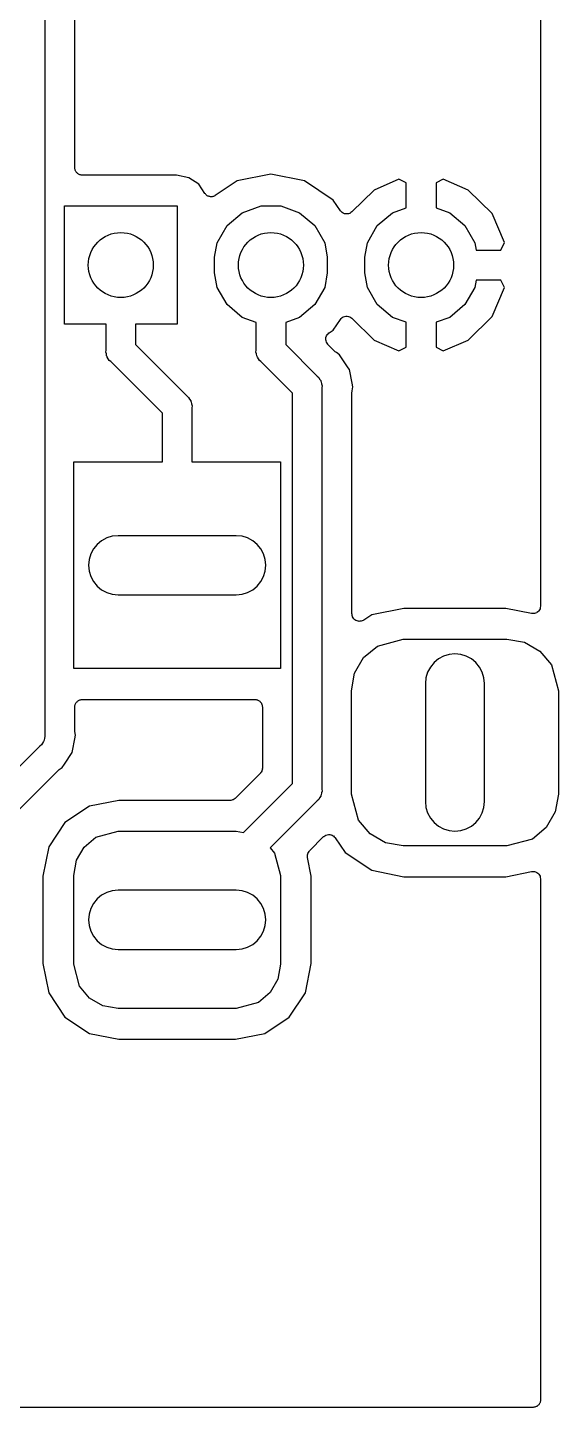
# Model space of a CAD drawing. Extents: x 137.1 to 186.2, y -96.2 to -47.4.
# Drawn here: x 177.18 to 186.16, y -96.23 to -72.88 of the extents above; entities that cross this region are included whole.
import ezdxf

# ---------------------------------------------------------------- set-up
doc = ezdxf.new("R2010")
doc.units = 0
doc.header["$MEASUREMENT"] = 0
doc.layers.add('BLACK', color=7, linetype='CONTINUOUS')

msp = doc.modelspace()

# ---------------------------------------------------------------- linework, layer by layer
at = {"layer": 'BLACK', "linetype": 'CONTINUOUS'}
for p, q in [((177.466, -68.2688), (177.466, -84.8422)), ((177.974, -75.2511), (177.974, -68.5318)), ((185.854, -69.8537), (185.853, -82.6699)), ((177.976, -75.262), (177.974, -75.2511)), ((177.976, -75.2731), (177.976, -75.262)), ((177.979, -75.2836), (177.976, -75.2731)), ((177.981, -75.2945), (177.979, -75.2836)), ((177.987, -75.3041), (177.981, -75.2945)), ((177.991, -75.3146), (177.987, -75.3041)), ((177.998, -75.3231), (177.991, -75.3146)), ((178.003, -75.3327), (177.998, -75.3231)), ((178.012, -75.3398), (178.003, -75.3327)), ((178.019, -75.3483), (178.012, -75.3398)), ((178.029, -75.3539), (178.019, -75.3483)), ((178.037, -75.361), (178.029, -75.3539)), ((178.048, -75.3648), (178.037, -75.361)), ((178.057, -75.3704), (178.048, -75.3648)), ((178.068, -75.3723), (178.057, -75.3704)), ((178.079, -75.3761), (178.068, -75.3723)), ((178.09, -75.3761), (178.079, -75.3761)), ((178.101, -75.3781), (178.09, -75.3761)), ((179.692, -75.3781), (178.101, -75.3781)), ((179.903, -75.42), (179.692, -75.3781)), ((181.292, -75.3619), (180.722, -75.4752)), ((181.862, -75.4752), (181.292, -75.3619)), ((180.071, -75.5323), (179.903, -75.42)), ((180.175, -75.6881), (180.071, -75.5323)), ((180.722, -75.4752), (180.351, -75.7232)), ((182.345, -75.798), (181.862, -75.4752)), ((183.037, -75.6297), (182.66, -75.9987)), ((183.456, -75.4477), (183.037, -75.6297)), ((183.578, -75.5073), (183.456, -75.4477)), ((183.578, -75.9298), (183.578, -75.5073)), ((184.208, -75.4477), (184.086, -75.5073)), ((184.086, -75.5073), (184.086, -75.9298)), ((184.627, -75.6297), (184.208, -75.4477)), ((185.034, -76.0285), (184.627, -75.6297)), ((180.183, -75.6962), (180.175, -75.6881)), ((180.189, -75.7054), (180.183, -75.6962)), ((180.198, -75.712), (180.189, -75.7054)), ((180.205, -75.72), (180.198, -75.712)), ((180.215, -75.7249), (180.205, -75.72)), ((180.224, -75.7315), (180.215, -75.7249)), ((180.235, -75.7346), (180.224, -75.7315)), ((180.245, -75.7395), (180.235, -75.7346)), ((180.256, -75.7407), (180.245, -75.7395)), ((180.267, -75.7438), (180.256, -75.7407)), ((180.278, -75.7431), (180.267, -75.7438)), ((180.289, -75.7443), (180.278, -75.7431)), ((180.3, -75.7417), (180.289, -75.7443)), ((180.311, -75.7409), (180.3, -75.7417)), ((180.321, -75.7365), (180.311, -75.7409)), ((180.332, -75.7338), (180.321, -75.7365)), ((180.341, -75.7277), (180.332, -75.7338)), ((180.351, -75.7232), (180.341, -75.7277)), ((182.466, -75.9785), (182.345, -75.798)), ((177.799, -77.8985), (177.799, -75.8985)), ((177.799, -75.8985), (179.704, -75.8985)), ((179.704, -75.8985), (179.704, -77.8985)), ((180.551, -76.2293), (180.808, -76.0134)), ((180.808, -76.0134), (181.124, -75.8985)), ((181.124, -75.8985), (181.46, -75.8985)), ((181.46, -75.8985), (181.776, -76.0134)), ((181.776, -76.0134), (182.033, -76.2293)), ((182.466, -75.979), (182.466, -75.9785)), ((182.466, -75.9797), (182.466, -75.979)), ((182.481, -75.995), (182.466, -75.9797)), ((182.496, -76.0104), (182.481, -75.995)), ((182.497, -76.0107), (182.496, -76.0104)), ((182.497, -76.0112), (182.497, -76.0107)), ((182.516, -76.0205), (182.497, -76.0112)), ((182.536, -76.0299), (182.516, -76.0205)), ((182.536, -76.03), (182.536, -76.0299)), ((182.537, -76.0303), (182.536, -76.03)), ((182.558, -76.0324), (182.537, -76.0303)), ((182.579, -76.0347), (182.558, -76.0324)), ((182.58, -76.0345), (182.579, -76.0347)), ((182.581, -76.0346), (182.58, -76.0345)), ((182.602, -76.0293), (182.581, -76.0346)), ((182.622, -76.0242), (182.602, -76.0293)), ((182.623, -76.0238), (182.622, -76.0242)), ((182.624, -76.0237), (182.623, -76.0238)), ((182.641, -76.0116), (182.624, -76.0237)), ((182.659, -75.9997), (182.641, -76.0116)), ((182.66, -75.9987), (182.659, -75.9991)), ((182.659, -75.9991), (182.659, -75.9997)), ((183.091, -76.2293), (183.348, -76.0134)), ((183.348, -76.0134), (183.578, -75.9298)), ((184.086, -75.9298), (184.316, -76.0134)), ((184.316, -76.0134), (184.573, -76.2293)), ((185.244, -76.5197), (185.034, -76.0285)), ((180.383, -76.5202), (180.551, -76.2293)), ((182.033, -76.2293), (182.201, -76.5202)), ((182.923, -76.5202), (183.091, -76.2293)), ((184.573, -76.2293), (184.741, -76.5202)), ((180.339, -76.7677), (180.383, -76.5202)), ((182.201, -76.5202), (182.244, -76.7677)), ((182.879, -76.7677), (182.923, -76.5202)), ((184.741, -76.5202), (184.763, -76.6445)), ((185.18, -76.6445), (185.244, -76.5197)), ((180.339, -77.0293), (180.339, -76.7677)), ((182.244, -76.7677), (182.244, -77.0293)), ((182.879, -77.0293), (182.879, -76.7677)), ((184.763, -76.6445), (185.18, -76.6445)), ((180.383, -77.2768), (180.339, -77.0293)), ((182.244, -77.0293), (182.201, -77.2768)), ((182.923, -77.2768), (182.879, -77.0293)), ((180.551, -77.5677), (180.383, -77.2768)), ((182.201, -77.2768), (182.033, -77.5677)), ((183.091, -77.5677), (182.923, -77.2768)), ((184.741, -77.2768), (184.573, -77.5677)), ((184.763, -77.1525), (184.741, -77.2768)), ((185.18, -77.1525), (184.763, -77.1525)), ((185.034, -77.7685), (185.244, -77.2773)), ((185.244, -77.2773), (185.18, -77.1525)), ((180.808, -77.7836), (180.551, -77.5677)), ((182.033, -77.5677), (181.776, -77.7836)), ((183.348, -77.7836), (183.091, -77.5677)), ((184.573, -77.5677), (184.316, -77.7836)), ((178.502, -77.8985), (177.799, -77.8985)), ((178.502, -78.3379), (178.502, -77.8985)), ((179.704, -77.8985), (179.002, -77.8985)), ((179.002, -77.8985), (179.002, -78.2452)), ((181.042, -77.8686), (180.808, -77.7836)), ((181.042, -78.3379), (181.042, -77.8686)), ((181.776, -77.7836), (181.542, -77.8686)), ((181.542, -77.8686), (181.542, -78.2452)), ((182.345, -77.999), (182.466, -77.8185)), ((182.466, -77.8173), (182.481, -77.802)), ((182.466, -77.818), (182.466, -77.8173)), ((182.466, -77.8185), (182.466, -77.818)), ((182.481, -77.802), (182.496, -77.7866)), ((182.496, -77.7866), (182.497, -77.7863)), ((182.497, -77.7858), (182.516, -77.7765)), ((182.497, -77.7863), (182.497, -77.7858)), ((182.516, -77.7765), (182.536, -77.7671)), ((182.536, -77.767), (182.537, -77.7667)), ((182.536, -77.7671), (182.536, -77.767)), ((182.537, -77.7667), (182.558, -77.7646)), ((182.558, -77.7646), (182.579, -77.7623)), ((182.579, -77.7623), (182.58, -77.7625)), ((182.58, -77.7625), (182.581, -77.7624)), ((182.581, -77.7624), (182.602, -77.7677)), ((182.602, -77.7677), (182.622, -77.7728)), ((182.622, -77.7728), (182.623, -77.7732)), ((182.623, -77.7732), (182.624, -77.7733)), ((182.624, -77.7733), (182.641, -77.7854)), ((182.641, -77.7854), (182.659, -77.7973)), ((182.659, -77.7973), (182.659, -77.7979)), ((182.659, -77.7979), (182.66, -77.7983)), ((182.66, -77.7983), (183.037, -78.1673)), ((183.578, -77.8672), (183.348, -77.7836)), ((183.578, -78.2897), (183.578, -77.8672)), ((184.316, -77.7836), (184.086, -77.8672)), ((184.086, -77.8672), (184.086, -78.2897)), ((184.627, -78.1673), (185.034, -77.7685)), ((182.219, -78.1594), (182.221, -78.1389)), ((182.219, -78.1608), (182.219, -78.1594)), ((182.219, -78.1622), (182.219, -78.1608)), ((182.225, -78.1822), (182.219, -78.1622)), ((182.221, -78.1389), (182.223, -78.1182)), ((182.223, -78.1182), (182.224, -78.117)), ((182.224, -78.1156), (182.233, -78.097)), ((182.224, -78.117), (182.224, -78.1156)), ((182.23, -78.2022), (182.225, -78.1822)), ((182.23, -78.2034), (182.23, -78.2022)), ((182.231, -78.2048), (182.23, -78.2034)), ((182.243, -78.2217), (182.231, -78.2048)), ((182.233, -78.097), (182.242, -78.0782)), ((182.242, -78.0782), (182.243, -78.0773)), ((182.243, -78.076), (182.258, -78.0617)), ((182.243, -78.0773), (182.243, -78.076)), ((182.258, -78.0617), (182.273, -78.0471)), ((182.273, -78.0471), (182.274, -78.0465)), ((182.274, -78.0465), (182.275, -78.0455)), ((182.275, -78.0455), (182.345, -77.999)), ((183.037, -78.1673), (183.456, -78.3493)), ((184.208, -78.3493), (184.627, -78.1673)), ((178.499, -78.3709), (178.502, -78.3379)), ((178.508, -78.403), (178.499, -78.3709)), ((178.513, -78.4356), (178.508, -78.403)), ((178.519, -78.4453), (178.513, -78.4356)), ((178.522, -78.4561), (178.519, -78.4453)), ((179.002, -78.2452), (179.874, -79.1173)), ((181.039, -78.3709), (181.042, -78.3379)), ((181.048, -78.403), (181.039, -78.3709)), ((181.053, -78.4356), (181.048, -78.403)), ((181.059, -78.4453), (181.053, -78.4356)), ((181.062, -78.4561), (181.059, -78.4453)), ((181.542, -78.2452), (182.074, -78.7777)), ((182.254, -78.2389), (182.243, -78.2217)), ((182.255, -78.2397), (182.254, -78.2389)), ((182.256, -78.2409), (182.255, -78.2397)), ((182.38, -78.3646), (182.256, -78.2409)), ((182.39, -78.3717), (182.38, -78.3646)), ((182.399, -78.3804), (182.39, -78.3717)), ((182.452, -78.4157), (182.399, -78.3804)), ((182.487, -78.4686), (182.452, -78.4157)), ((183.456, -78.3493), (183.578, -78.2897)), ((184.086, -78.2897), (184.208, -78.3493)), ((178.541, -78.4833), (178.522, -78.4561)), ((178.558, -78.512), (178.541, -78.4833)), ((178.583, -78.5333), (178.558, -78.512)), ((179.455, -79.4054), (178.583, -78.5333)), ((181.081, -78.4833), (181.062, -78.4561)), ((181.098, -78.512), (181.081, -78.4833)), ((181.123, -78.5333), (181.098, -78.512)), ((181.655, -79.0658), (181.123, -78.5333)), ((182.599, -78.6352), (182.487, -78.4686)), ((182.487, -78.4686), (182.487, -78.4686)), ((182.619, -78.6664), (182.599, -78.6352)), ((182.666, -78.8998), (182.619, -78.6664)), ((182.074, -78.7777), (182.1, -78.799)), ((182.1, -78.799), (182.116, -78.8277)), ((182.116, -78.8277), (182.135, -78.8549)), ((182.135, -78.8549), (182.138, -78.8657)), ((182.138, -78.8657), (182.144, -78.8754)), ((182.144, -78.8754), (182.15, -78.908)), ((182.15, -78.908), (182.158, -78.9401)), ((182.678, -78.9622), (182.666, -78.8998)), ((182.666, -78.8998), (182.666, -78.8998)), ((179.874, -79.1173), (179.899, -79.1386)), ((179.899, -79.1386), (179.916, -79.1673)), ((181.655, -85.6745), (181.655, -79.0658)), ((182.158, -78.9401), (182.155, -78.9731)), ((182.155, -78.9731), (182.155, -85.7672)), ((182.663, -79.0494), (182.666, -79.0371)), ((182.663, -82.8018), (182.663, -79.0494)), ((182.666, -79.0246), (182.678, -78.9622)), ((182.666, -79.0371), (182.666, -79.0246)), ((179.916, -79.1673), (179.935, -79.1945)), ((179.935, -79.1945), (179.938, -79.2053)), ((179.938, -79.2053), (179.944, -79.215)), ((179.944, -79.215), (179.949, -79.2476)), ((179.949, -79.2476), (179.958, -79.2797)), ((179.958, -79.2797), (179.955, -79.3127)), ((179.955, -79.3127), (179.955, -80.2285)), ((179.455, -80.2285), (179.455, -79.4054)), ((177.955, -83.7285), (177.955, -80.2285)), ((177.955, -80.2285), (179.455, -80.2285)), ((179.955, -80.2285), (181.455, -80.2285)), ((181.455, -80.2285), (181.455, -83.7285)), ((178.705, -81.4785), (178.607, -81.4881)), ((180.705, -81.4785), (178.705, -81.4785)), ((180.803, -81.4881), (180.705, -81.4785)), ((178.289, -81.7007), (178.243, -81.7872)), ((178.351, -81.6249), (178.289, -81.7007)), ((178.427, -81.5628), (178.351, -81.6249)), ((178.514, -81.5166), (178.427, -81.5628)), ((178.607, -81.4881), (178.514, -81.5166)), ((180.896, -81.5166), (180.803, -81.4881)), ((180.983, -81.5628), (180.896, -81.5166)), ((181.059, -81.6249), (180.983, -81.5628)), ((181.121, -81.7007), (181.059, -81.6249)), ((181.167, -81.7872), (181.121, -81.7007)), ((178.215, -81.881), (178.205, -81.9785)), ((178.243, -81.7872), (178.215, -81.881)), ((181.195, -81.881), (181.167, -81.7872)), ((181.205, -81.9785), (181.195, -81.881)), ((178.205, -81.9785), (178.215, -82.076)), ((178.215, -82.076), (178.243, -82.1698)), ((178.243, -82.1698), (178.289, -82.2563)), ((181.121, -82.2563), (181.167, -82.1698)), ((181.167, -82.1698), (181.195, -82.076)), ((181.195, -82.076), (181.205, -81.9785)), ((178.289, -82.2563), (178.351, -82.3321)), ((178.351, -82.3321), (178.427, -82.3942)), ((178.427, -82.3942), (178.514, -82.4404)), ((180.896, -82.4404), (180.983, -82.3942)), ((180.983, -82.3942), (181.059, -82.3321)), ((181.059, -82.3321), (181.121, -82.2563)), ((178.514, -82.4404), (178.607, -82.4689)), ((178.607, -82.4689), (178.705, -82.4785)), ((178.705, -82.4785), (180.705, -82.4785)), ((180.705, -82.4785), (180.803, -82.4689)), ((180.803, -82.4689), (180.896, -82.4404)), ((182.664, -82.806), (182.663, -82.8018)), ((182.664, -82.8101), (182.664, -82.806)), ((182.668, -82.8276), (182.664, -82.8101)), ((182.671, -82.8453), (182.668, -82.8276)), ((182.673, -82.8489), (182.671, -82.8453)), ((182.674, -82.853), (182.673, -82.8489)), ((182.684, -82.8679), (182.674, -82.853)), ((182.693, -82.8835), (182.684, -82.8679)), ((182.696, -82.8862), (182.693, -82.8835)), ((182.699, -82.8897), (182.696, -82.8862)), ((182.997, -82.8166), (182.861, -82.9074)), ((183.543, -82.7081), (182.997, -82.8166)), ((185.267, -82.7081), (183.543, -82.7081)), ((185.702, -82.7944), (185.267, -82.7081)), ((185.703, -82.7945), (185.702, -82.7944)), ((185.704, -82.7949), (185.703, -82.7945)), ((185.725, -82.7949), (185.704, -82.7949)), ((185.746, -82.7954), (185.725, -82.7949)), ((185.747, -82.7949), (185.746, -82.7954)), ((185.749, -82.7949), (185.747, -82.7949)), ((185.768, -82.7879), (185.749, -82.7949)), ((185.788, -82.7812), (185.768, -82.7879)), ((185.789, -82.7803), (185.788, -82.7812)), ((185.79, -82.7799), (185.789, -82.7803)), ((185.806, -82.7666), (185.79, -82.7799)), ((185.822, -82.7536), (185.806, -82.7666)), ((185.823, -82.7524), (185.822, -82.7536)), ((185.824, -82.7515), (185.823, -82.7524)), ((185.834, -82.7336), (185.824, -82.7515)), ((185.845, -82.7159), (185.834, -82.7336)), ((185.846, -82.7133), (185.845, -82.7145)), ((185.845, -82.7145), (185.845, -82.7159)), ((185.849, -82.6929), (185.846, -82.7133)), ((185.853, -82.6726), (185.849, -82.6929)), ((185.853, -82.6699), (185.853, -82.6713)), ((185.853, -82.6713), (185.853, -82.6726)), ((182.713, -82.9003), (182.699, -82.8897)), ((182.727, -82.9118), (182.713, -82.9003)), ((182.731, -82.9133), (182.727, -82.9118)), ((182.734, -82.9157), (182.731, -82.9133)), ((182.751, -82.9208), (182.734, -82.9157)), ((182.768, -82.9269), (182.751, -82.9208)), ((182.773, -82.9269), (182.768, -82.9269)), ((182.777, -82.9281), (182.773, -82.9269)), ((182.794, -82.9269), (182.777, -82.9281)), ((182.812, -82.9269), (182.794, -82.9269)), ((182.816, -82.9255), (182.812, -82.9269)), ((182.821, -82.9252), (182.816, -82.9255)), ((182.837, -82.918), (182.821, -82.9252)), ((182.854, -82.9118), (182.837, -82.918)), ((182.857, -82.9091), (182.854, -82.9118)), ((182.861, -82.9074), (182.857, -82.9091)), ((182.86, -83.5411), (183.093, -83.3457)), ((183.093, -83.3457), (183.53, -83.2285)), ((183.53, -83.2285), (185.28, -83.2285)), ((185.28, -83.2285), (185.579, -83.2813)), ((185.579, -83.2813), (185.842, -83.4332)), ((182.708, -83.8042), (182.86, -83.5411)), ((184.127, -83.5628), (184.051, -83.6249)), ((184.214, -83.5166), (184.127, -83.5628)), ((184.307, -83.4881), (184.214, -83.5166)), ((184.405, -83.4785), (184.307, -83.4881)), ((184.503, -83.4881), (184.405, -83.4785)), ((184.596, -83.5166), (184.503, -83.4881)), ((184.683, -83.5628), (184.596, -83.5166)), ((184.759, -83.6249), (184.683, -83.5628)), ((185.842, -83.4332), (186.038, -83.666)), ((181.455, -83.7285), (177.955, -83.7285)), ((182.655, -84.1035), (182.708, -83.8042)), ((183.943, -83.7872), (183.915, -83.881)), ((183.989, -83.7007), (183.943, -83.7872)), ((184.051, -83.6249), (183.989, -83.7007)), ((184.821, -83.7007), (184.759, -83.6249)), ((184.867, -83.7872), (184.821, -83.7007)), ((184.895, -83.881), (184.867, -83.7872)), ((186.038, -83.666), (186.155, -84.1035)), ((183.915, -83.881), (183.905, -83.9785)), ((183.905, -83.9785), (183.905, -85.9785)), ((184.905, -83.9785), (184.895, -83.881)), ((184.905, -85.9785), (184.905, -83.9785)), ((178.003, -84.2943), (178.012, -84.2872)), ((178.012, -84.2872), (178.019, -84.2787)), ((178.019, -84.2787), (178.029, -84.2731)), ((178.029, -84.2731), (178.037, -84.266)), ((178.037, -84.266), (178.048, -84.2622)), ((178.048, -84.2622), (178.057, -84.2566)), ((178.057, -84.2566), (178.068, -84.2547)), ((178.068, -84.2547), (178.079, -84.2509)), ((178.079, -84.2509), (178.09, -84.2509)), ((178.09, -84.2509), (178.101, -84.2489)), ((178.101, -84.2489), (181.02, -84.2489)), ((181.02, -84.2489), (181.031, -84.2509)), ((181.031, -84.2509), (181.042, -84.2509)), ((181.042, -84.2509), (181.053, -84.2547)), ((181.053, -84.2547), (181.064, -84.2566)), ((181.064, -84.2566), (181.073, -84.2622)), ((181.073, -84.2622), (181.084, -84.266)), ((181.084, -84.266), (181.092, -84.2731)), ((181.092, -84.2731), (181.102, -84.2787)), ((181.102, -84.2787), (181.109, -84.2872)), ((181.109, -84.2872), (181.118, -84.2943)), ((182.655, -85.8535), (182.655, -84.1035)), ((186.155, -84.1035), (186.155, -85.8535)), ((177.974, -84.3759), (177.976, -84.365)), ((177.974, -84.7659), (177.974, -84.3759)), ((177.976, -84.3539), (177.979, -84.3434)), ((177.976, -84.365), (177.976, -84.3539)), ((177.979, -84.3434), (177.981, -84.3325)), ((177.981, -84.3325), (177.987, -84.3229)), ((177.987, -84.3229), (177.991, -84.3124)), ((177.991, -84.3124), (177.998, -84.3039)), ((177.998, -84.3039), (178.003, -84.2943)), ((181.118, -84.2943), (181.123, -84.3039)), ((181.123, -84.3039), (181.13, -84.3124)), ((181.13, -84.3124), (181.134, -84.3229)), ((181.134, -84.3229), (181.14, -84.3325)), ((181.14, -84.3325), (181.142, -84.3434)), ((181.142, -84.3434), (181.145, -84.3539)), ((181.145, -84.3539), (181.145, -84.365)), ((181.145, -84.365), (181.147, -84.3759)), ((181.147, -84.3759), (181.147, -85.4115)), ((177.427, -84.9876), (177.41, -85.0163)), ((177.446, -84.9604), (177.427, -84.9876)), ((177.449, -84.9496), (177.446, -84.9604)), ((177.454, -84.9399), (177.449, -84.9496)), ((177.46, -84.9073), (177.454, -84.9399)), ((177.468, -84.8752), (177.46, -84.9073)), ((177.466, -84.8422), (177.468, -84.8752)), ((177.935, -85.1206), (177.976, -84.9155)), ((177.976, -84.7782), (177.974, -84.7659)), ((177.976, -84.7907), (177.976, -84.7782)), ((177.988, -84.8531), (177.976, -84.7907)), ((177.976, -84.9155), (177.988, -84.8531)), ((177.976, -84.9155), (177.976, -84.9155)), ((177.385, -85.0376), (171.321, -91.1011)), ((177.41, -85.0163), (177.385, -85.0376)), ((177.799, -85.3443), (177.93, -85.1489)), ((177.93, -85.1489), (177.935, -85.1206)), ((177.935, -85.1206), (177.935, -85.1206)), ((171.777, -91.3634), (177.69, -85.4507)), ((177.69, -85.4507), (177.7, -85.4436)), ((177.7, -85.4436), (177.709, -85.4349)), ((177.709, -85.4349), (177.762, -85.3996)), ((177.762, -85.3996), (177.799, -85.3443)), ((181.14, -85.455), (181.137, -85.4598)), ((181.143, -85.4386), (181.14, -85.455)), ((181.147, -85.4226), (181.143, -85.4386)), ((181.147, -85.4115), (181.146, -85.417)), ((181.146, -85.417), (181.147, -85.4226)), ((181.11, -85.5013), (180.691, -85.9209)), ((180.829, -86.5005), (181.655, -85.6745)), ((181.113, -85.4967), (181.11, -85.5013)), ((181.118, -85.4932), (181.113, -85.4967)), ((181.126, -85.4788), (181.118, -85.4932)), ((181.136, -85.4652), (181.126, -85.4788)), ((181.137, -85.4598), (181.136, -85.4652)), ((180.686, -85.9241), (180.682, -85.9283)), ((180.691, -85.9209), (180.686, -85.9241)), ((182.116, -85.9126), (182.1, -85.9413)), ((182.135, -85.8854), (182.116, -85.9126)), ((182.138, -85.8746), (182.135, -85.8854)), ((182.144, -85.8649), (182.138, -85.8746)), ((182.15, -85.8323), (182.144, -85.8649)), ((182.158, -85.8002), (182.15, -85.8323)), ((182.155, -85.7672), (182.158, -85.8002)), ((182.772, -86.291), (182.655, -85.8535)), ((186.155, -85.8535), (186.102, -86.1528)), ((178.22, -86.0571), (177.808, -86.3319)), ((178.718, -85.9581), (178.22, -86.0571)), ((180.601, -85.9581), (178.718, -85.9581)), ((180.606, -85.9571), (180.601, -85.9581)), ((180.612, -85.9576), (180.606, -85.9571)), ((180.628, -85.9533), (180.612, -85.9576)), ((180.644, -85.9504), (180.628, -85.9533)), ((180.649, -85.9476), (180.644, -85.9504)), ((180.655, -85.9462), (180.649, -85.9476)), ((180.668, -85.9366), (180.655, -85.9462)), ((180.682, -85.9283), (180.668, -85.9366)), ((182.074, -85.9626), (181.277, -86.7605)), ((182.1, -85.9413), (182.074, -85.9626)), ((183.905, -85.9785), (183.915, -86.076)), ((183.915, -86.076), (183.943, -86.1698)), ((184.867, -86.1698), (184.895, -86.076)), ((184.895, -86.076), (184.905, -85.9785)), ((186.102, -86.1528), (185.95, -86.4159)), ((177.808, -86.3319), (177.534, -86.7433)), ((182.968, -86.5238), (182.772, -86.291)), ((183.943, -86.1698), (183.989, -86.2563)), ((183.989, -86.2563), (184.051, -86.3321)), ((184.051, -86.3321), (184.127, -86.3942)), ((184.683, -86.3942), (184.759, -86.3321)), ((184.759, -86.3321), (184.821, -86.2563)), ((184.821, -86.2563), (184.867, -86.1698)), ((178.13, -86.7464), (178.33, -86.579)), ((178.33, -86.579), (178.705, -86.4785)), ((178.705, -86.4785), (180.705, -86.4785)), ((180.705, -86.4785), (180.829, -86.5005)), ((181.947, -86.8085), (182.184, -86.5714)), ((182.184, -86.5714), (182.185, -86.5706)), ((182.185, -86.5706), (182.186, -86.5695)), ((182.186, -86.5695), (182.203, -86.558)), ((182.203, -86.558), (182.22, -86.5461)), ((182.22, -86.5461), (182.222, -86.5458)), ((182.222, -86.5458), (182.223, -86.545)), ((182.223, -86.545), (182.243, -86.5401)), ((182.243, -86.5401), (182.263, -86.5347)), ((182.263, -86.5347), (182.264, -86.5348)), ((182.264, -86.5348), (182.266, -86.5345)), ((182.266, -86.5345), (182.286, -86.5367)), ((182.286, -86.5367), (182.307, -86.5385)), ((182.307, -86.5385), (182.308, -86.5391)), ((182.308, -86.5391), (182.309, -86.5393)), ((182.309, -86.5393), (182.328, -86.5484)), ((182.328, -86.5484), (182.347, -86.5572)), ((182.347, -86.5572), (182.348, -86.5582)), ((182.348, -86.5582), (182.349, -86.5588)), ((182.349, -86.5588), (182.363, -86.5737)), ((182.363, -86.5737), (182.378, -86.5884)), ((182.378, -86.5884), (182.378, -86.5896)), ((182.378, -86.5896), (182.379, -86.5907)), ((182.379, -86.5907), (182.545, -86.8385)), ((183.231, -86.6757), (182.968, -86.5238)), ((184.127, -86.3942), (184.214, -86.4404)), ((184.214, -86.4404), (184.307, -86.4689)), ((184.307, -86.4689), (184.405, -86.4785)), ((184.405, -86.4785), (184.503, -86.4689)), ((184.503, -86.4689), (184.596, -86.4404)), ((184.596, -86.4404), (184.683, -86.3942)), ((185.718, -86.6113), (185.28, -86.7285)), ((185.95, -86.4159), (185.718, -86.6113)), ((177.534, -86.7433), (177.435, -87.241)), ((178, -86.972), (178.13, -86.7464)), ((181.277, -86.7605), (181.355, -86.8535)), ((181.355, -86.8535), (181.455, -87.2285)), ((181.917, -86.862), (181.922, -86.8446)), ((181.922, -86.8446), (181.924, -86.8412)), ((181.924, -86.8412), (181.925, -86.8372)), ((181.925, -86.8372), (181.937, -86.8232)), ((181.937, -86.8232), (181.947, -86.8085)), ((182.545, -86.8385), (182.997, -87.1404)), ((183.53, -86.7285), (183.231, -86.6757)), ((185.28, -86.7285), (183.53, -86.7285)), ((177.955, -87.2285), (178, -86.972)), ((181.91, -86.8872), (181.911, -86.8832)), ((181.912, -86.9051), (181.91, -86.8872)), ((181.911, -86.879), (181.917, -86.862)), ((181.911, -86.8832), (181.911, -86.879)), ((181.912, -86.9231), (181.912, -86.9051)), ((181.975, -87.241), (181.912, -86.9231)), ((177.435, -87.241), (177.435, -88.716)), ((177.955, -88.7285), (177.955, -87.2285)), ((181.455, -87.2285), (181.455, -88.7285)), ((181.975, -88.716), (181.975, -87.241)), ((182.997, -87.1404), (183.543, -87.2489)), ((183.543, -87.2489), (185.267, -87.2489)), ((185.267, -87.2489), (185.702, -87.1626)), ((185.702, -87.1626), (185.703, -87.1625)), ((185.703, -87.1625), (185.704, -87.1621)), ((185.704, -87.1621), (185.725, -87.1621)), ((185.725, -87.1621), (185.746, -87.1616)), ((185.746, -87.1616), (185.747, -87.1621)), ((185.747, -87.1621), (185.749, -87.1621)), ((185.749, -87.1621), (185.768, -87.1691)), ((185.768, -87.1691), (185.788, -87.1758)), ((185.788, -87.1758), (185.789, -87.1767)), ((185.789, -87.1767), (185.79, -87.1771)), ((185.79, -87.1771), (185.806, -87.1904)), ((185.806, -87.1904), (185.822, -87.2034)), ((185.822, -87.2034), (185.823, -87.2046)), ((185.823, -87.2046), (185.824, -87.2055)), ((185.824, -87.2055), (185.834, -87.2234)), ((185.834, -87.2234), (185.845, -87.2411)), ((185.845, -87.2411), (185.845, -87.2425)), ((185.845, -87.2425), (185.846, -87.2437)), ((185.846, -87.2437), (185.849, -87.2641)), ((185.849, -87.2641), (185.853, -87.2844)), ((185.853, -87.2844), (185.853, -87.2857)), ((185.853, -87.2857), (185.853, -87.2871)), ((185.853, -87.2871), (185.853, -96.1025)), ((178.514, -87.5166), (178.427, -87.5628)), ((178.607, -87.4881), (178.514, -87.5166)), ((178.705, -87.4785), (178.607, -87.4881)), ((180.705, -87.4785), (178.705, -87.4785)), ((180.803, -87.4881), (180.705, -87.4785)), ((180.896, -87.5166), (180.803, -87.4881)), ((180.983, -87.5628), (180.896, -87.5166)), ((178.243, -87.7872), (178.215, -87.881)), ((178.289, -87.7007), (178.243, -87.7872)), ((178.351, -87.6249), (178.289, -87.7007)), ((178.427, -87.5628), (178.351, -87.6249)), ((181.059, -87.6249), (180.983, -87.5628)), ((181.121, -87.7007), (181.059, -87.6249)), ((181.167, -87.7872), (181.121, -87.7007)), ((181.195, -87.881), (181.167, -87.7872)), ((178.215, -87.881), (178.205, -87.9785)), ((178.205, -87.9785), (178.215, -88.076)), ((181.205, -87.9785), (181.195, -87.881)), ((181.195, -88.076), (181.205, -87.9785)), ((178.215, -88.076), (178.243, -88.1698)), ((178.243, -88.1698), (178.289, -88.2563)), ((178.289, -88.2563), (178.351, -88.3321)), ((181.059, -88.3321), (181.121, -88.2563)), ((181.121, -88.2563), (181.167, -88.1698)), ((181.167, -88.1698), (181.195, -88.076)), ((178.351, -88.3321), (178.427, -88.3942)), ((178.427, -88.3942), (178.514, -88.4404)), ((178.514, -88.4404), (178.607, -88.4689)), ((178.607, -88.4689), (178.705, -88.4785)), ((178.705, -88.4785), (180.705, -88.4785)), ((180.705, -88.4785), (180.803, -88.4689)), ((180.803, -88.4689), (180.896, -88.4404)), ((180.896, -88.4404), (180.983, -88.3942)), ((180.983, -88.3942), (181.059, -88.3321)), ((177.435, -88.716), (177.534, -89.2137)), ((181.876, -89.2137), (181.975, -88.716)), ((178.055, -89.1035), (177.955, -88.7285)), ((181.455, -88.7285), (181.41, -88.985)), ((178.223, -89.303), (178.055, -89.1035)), ((181.41, -88.985), (181.28, -89.2106)), ((177.534, -89.2137), (177.808, -89.6251)), ((178.448, -89.4333), (178.223, -89.303)), ((181.08, -89.378), (180.705, -89.4785)), ((181.28, -89.2106), (181.08, -89.378)), ((181.602, -89.6251), (181.876, -89.2137)), ((177.808, -89.6251), (178.22, -89.8999)), ((178.705, -89.4785), (178.448, -89.4333)), ((180.705, -89.4785), (178.705, -89.4785)), ((181.19, -89.8999), (181.602, -89.6251)), ((178.22, -89.8999), (178.718, -89.9989)), ((178.718, -89.9989), (180.692, -89.9989)), ((180.692, -89.9989), (181.19, -89.8999)), ((185.815, -96.1913), (185.808, -96.1998)), ((185.824, -96.1841), (185.815, -96.1913)), ((185.829, -96.1745), (185.824, -96.1841)), ((185.836, -96.166), (185.829, -96.1745)), ((185.84, -96.1556), (185.836, -96.166)), ((185.846, -96.1459), (185.84, -96.1556)), ((185.848, -96.135), (185.846, -96.1459)), ((185.852, -96.1246), (185.848, -96.135)), ((185.853, -96.1025), (185.852, -96.1134)), ((185.852, -96.1134), (185.852, -96.1246)), ((185.726, -96.2295), (137.196, -96.2295)), ((185.737, -96.2276), (185.726, -96.2295)), ((185.749, -96.2276), (185.737, -96.2276)), ((185.759, -96.2238), (185.749, -96.2276)), ((185.77, -96.2218), (185.759, -96.2238)), ((185.78, -96.2163), (185.77, -96.2218)), ((185.79, -96.2125), (185.78, -96.2163)), ((185.799, -96.2053), (185.79, -96.2125)), ((185.808, -96.1998), (185.799, -96.2053))]:
    msp.add_line(p, q, dxfattribs=at)
at = {"layer": 'BLACK'}
for centre in [(178.752, -76.8985), (181.292, -76.8985), (183.832, -76.8985)]:
    msp.add_circle(centre, 0.55, dxfattribs=at)

doc.saveas('drawing.dxf')
